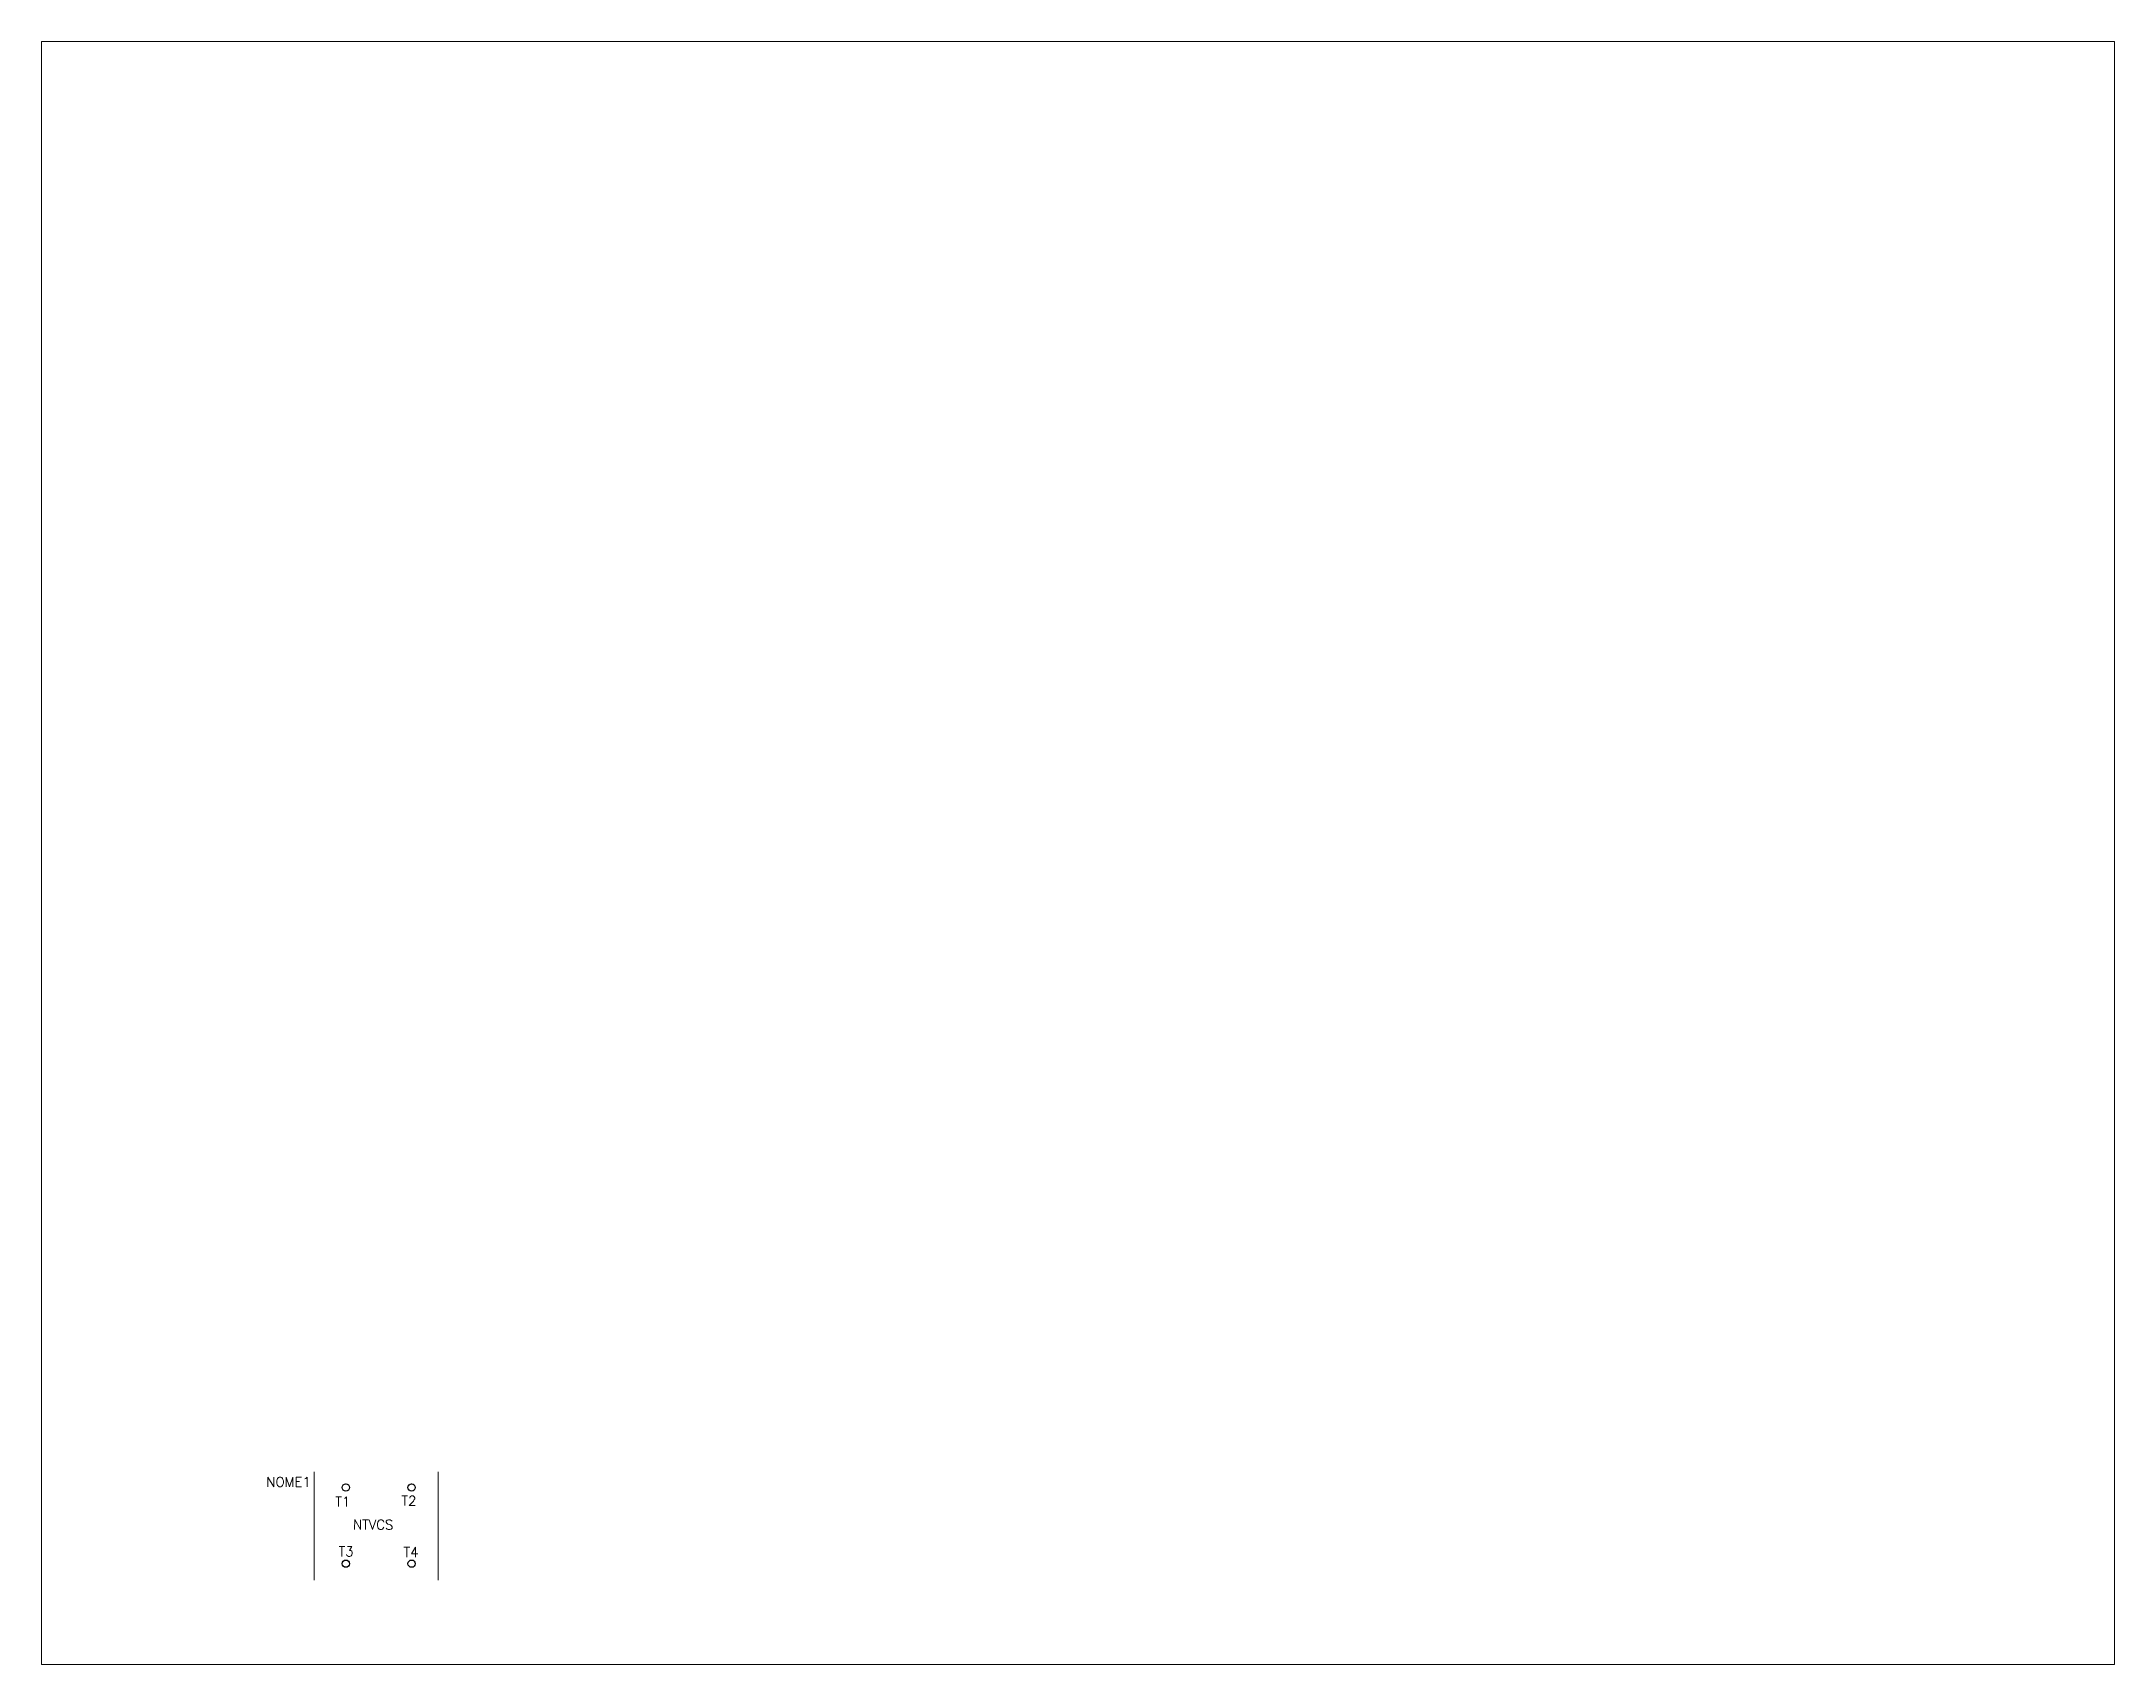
# Paper-space layout 'Layout1' of a CAD drawing. Extents: x 1.03 to 9.28, y 0.81 to 7.27.
# The model-space entities are those that its viewports show. They can reach past a viewport. Long polylines and large blocks are cut down to what shows.
import ezdxf
from ezdxf.enums import TextEntityAlignment as Align

# ---------------------------------------------------------------- set-up
doc = ezdxf.new("R2010")
doc.units = 0
doc.header["$LTSCALE"] = 10
doc.header["$MEASUREMENT"] = 0
doc.layers.get('0').update_dxf_attribs({"linetype": 'CONTINUOUS'})
doc.styles.add('ROMANS', font='romans', dxfattribs={"height": 0.2})

# ---------------------------------------------------------------- blocks, each defined once
blk = doc.blocks.new('CON3')
blk.add_circle((0, 0), 1)

msp = doc.modelspace()

# ---------------------------------------------------------------- linework, layer by layer
at = {"lineweight": 5}
for p, q in [((52.58, 20.92), (52.58, -1.42)), ((59.08, 18.5), (59.08, 18.43)), ((72.65, 18.43), (72.65, 18.5)), ((78.09, -1.42), (78.09, 20.92)), ((59.08, 1.23), (59.08, 1.17)), ((72.65, 1.17), (72.65, 1.23))]:
    msp.add_line(p, q, dxfattribs=at)

# ---------------------------------------------------------------- block references
at = {"color": 7, "xscale": 0.75, "yscale": 0.75, "zscale": 0.75}
for p in [(59.08, 17.68), (59.08, 1.98)]:
    msp.add_blockref('CON3', p, dxfattribs=at)
at = {"color": 7, "xscale": 0.75, "yscale": 0.75, "zscale": 0.75, "rotation": 180}
for p in [(72.65, 17.68), (72.65, 1.98)]:
    msp.add_blockref('CON3', p, dxfattribs=at)

# ---------------------------------------------------------------- texts
at = {"lineweight": 5, "style": 'ROMANS'}
msp.add_text('NTVCS', height=2, rotation=359.6069, dxfattribs=at).set_placement((60.56, 9.06))
at = {"lineweight": 5, "style": 'ROMANS', "flags": 4}
msp.add_attdef('NOME1', text='NOME1', height=2, dxfattribs=at).set_placement((47.29, 18.84), align=Align.MIDDLE_CENTER)
for tag, text, p in [('T1', 'T1', (60, 14.77)), ('T2', 'T2', (73.63, 14.94)), ('T3', 'T3', (60.69, 4.49)), ('T4', 'T4', (74.08, 4.35))]:
    msp.add_attdef(tag, text=text, height=2, dxfattribs=at).set_placement(p, align=Align.MIDDLE_RIGHT)

psp = doc.layouts.get("Layout1")

# ---------------------------------------------------------------- viewports
at = {"layer": '0', "view_target_point": (-23.7891, -51.5)}
psp.add_viewport(center=(5.1562, 4.0382), size=(8.25, 6.461111), view_center_point=(233.7877, 200), view_height=334.634538, dxfattribs=at)

doc.saveas('drawing.dxf')
